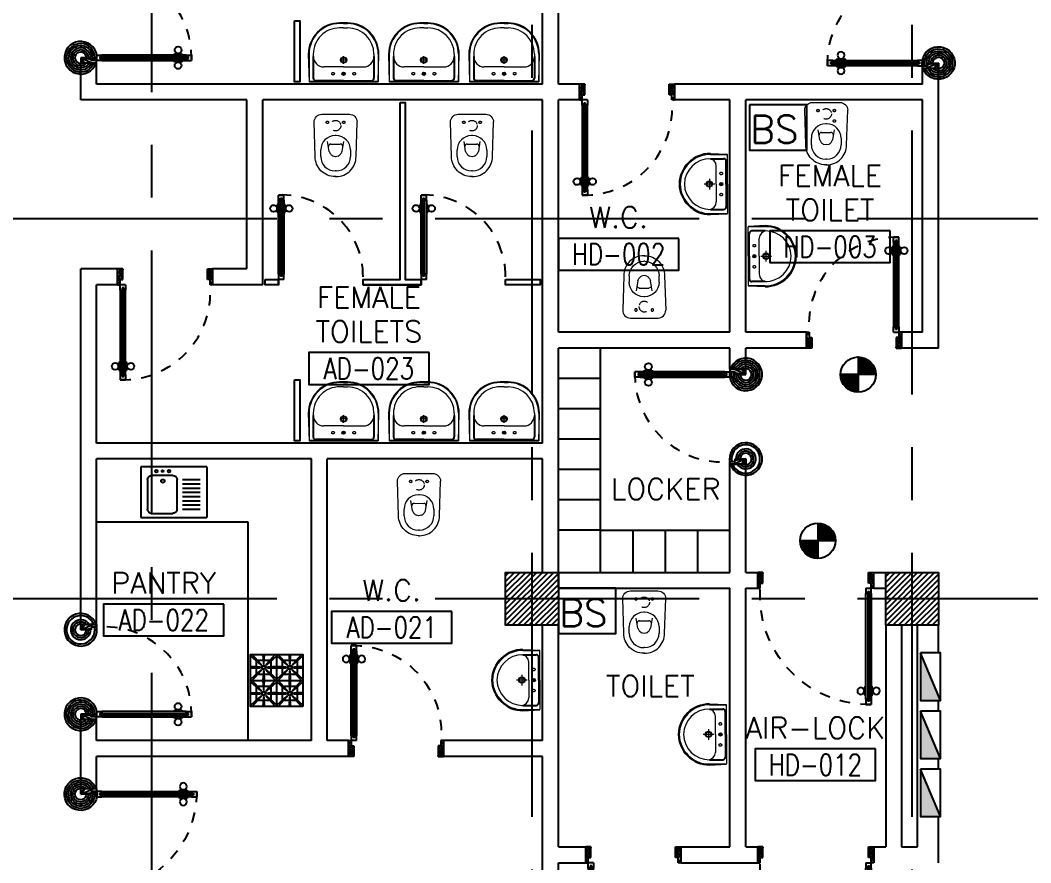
# Model space of a CAD drawing. Extents: x 417866.9 to 417960.2, y 43448 to 43538.2.
# Drawn here: x 417925.09 to 417934.66, y 43471.57 to 43479.55 of the extents above; entities that cross this region are included whole.
import ezdxf
from ezdxf.enums import TextEntityAlignment as Align

# ---------------------------------------------------------------- set-up
doc = ezdxf.new("R2010")
doc.units = 0
doc.header["$MEASUREMENT"] = 0
for name, pattern in [('CENTERX2', [4, 2.5, -0.5, 0.5, -0.5]), ('DASHED', [0.75, 0.5, -0.25]), ('HIDDEN', [0.375, 0.25, -0.125]), ('HIDDEN2', [0.1875, 0.125, -0.0625])]:
    doc.linetypes.add(name, pattern=pattern)
doc.layers.get('0').update_dxf_attribs({"color": 11, "linetype": 'CONTINUOUS'})
for name, color, linetype in [('A-FURN-W', 11, 'CONTINUOUS'), ('A-JEERI', 11, 'CONTINUOUS'), ('AXES', 11, 'CENTERX2'), ('COL', 11, 'CONTINUOUS'), ('DOOR', 11, 'CONTINUOUS'), ('DOOR-DIM', 11, 'CONTINUOUS'), ('E-PANELBX', 11, 'CONTINUOUS'), ('E-SYSTEM', 4, 'CONTINUOUS'), ('FIX', 11, 'CONTINUOUS'), ('HAT', 11, 'CONTINUOUS'), ('K-FUR', 11, 'CONTINUOUS'), ('Locker', 11, 'CONTINUOUS'), ('ME-FIX', 11, 'CONTINUOUS'), ('PART', 11, 'CONTINUOUS'), ('RM-BOX', 11, 'CONTINUOUS'), ('RM-NAME', 11, 'CONTINUOUS'), ('RM-NO', 11, 'CONTINUOUS'), ('TEXT', 11, 'CONTINUOUS'), ('WALL', 11, 'CONTINUOUS')]:
    doc.layers.add(name, color=color, linetype=linetype)
doc.styles.add('ROMANS', font='ROMANS.shx', dxfattribs={"width": 0.6})

# ---------------------------------------------------------------- blocks, each defined once
blk = doc.blocks.new('WC')
at = {"layer": 'FIX', "lineweight": 20}
for p, q in [((475, 140.8), (538, 140.8)), ((339, 4.8), (339, -4.8)), ((394.8, 75.7), (490.4, 60.1)), ((533.7, 24.2), (539.5, 0)), ((539.5, 0), (533.7, -24.2)), ((674, 4.8), (674, -4.8)), ((490.4, -60.1), (394.8, -75.7)), ((538, -140.8), (475, -140.8)), ((213.2, -203.8), (210, -203.8))]:
    blk.add_line(p, q, dxfattribs=at)
at = {"layer": 'FIX', "linetype": 'Continuous', "lineweight": 20}
blk.add_line((420.1, -47.3), (420.4, 44.6), dxfattribs=at)
at = {"layer": 'FIX', "lineweight": 20}
for points in [[(210, -203.8, -0.414214), (137, -130.8), (137, 0), (137, 130.8, -0.414214), (210, 203.8)], [(727, -4.8), (727, 4.8, 0.414214), (538, 193.8), (210, 203.8)], [(727, 4.8), (727, -4.8, -0.414214), (538, -193.8), (210, -203.8)]]:
    blk.add_lwpolyline(points, format="xyb", dxfattribs=at)
at = {"layer": 'FIX', "linetype": 'HIDDEN2', "lineweight": 20, "ltscale": 0.3}
blk.add_circle((245, 0), 49.8, dxfattribs=at)
at = {"layer": 'FIX', "linetype": 'HIDDEN', "lineweight": 20, "ltscale": 0.05}
for centre in [(213.2, 77.5), (213.2, -77.5)]:
    blk.add_circle(centre, 11.6, dxfattribs=at)
at = {"layer": 'FIX', "lineweight": 20}
for centre, radius, start, end in [((475, 4.8), 136, 90, 180), ((538, 4.8), 136, 360, 90), ((464.4, -17.6), 82, 51.07583, 71.50405), ((473, -6.9), 68.2, 27.15318, 51.07583), ((475, -4.8), 136, 180, 270), ((464.4, 17.6), 82, 288.49595, 308.92417), ((473, 6.9), 68.2, 308.92417, 332.84682), ((538, -4.8), 136, 270, 0)]:
    blk.add_arc(centre, radius, start, end, dxfattribs=at)
at = {"layer": 'FIX', "linetype": 'Continuous', "lineweight": 20}
for centre, start, end in [((442.7, 45.5), 88.38785, 182.33379), ((442.4, -45.6), 177.66621, 271.61215)]:
    blk.add_arc(centre, 22.3, start, end, dxfattribs=at)
blk = doc.blocks.new('DOOR90')
at = {"layer": 'DOOR', "color": 7, "linetype": 'ByBlock'}
for p, q in [((-150, 0), (0, 0)), ((-150, 0), (-150, -25)), ((0, -50), (-113.7, 0)), ((0, -50), (-40.1, 0)), ((0, -50), (0, 0)), ((-1000, -25), (-1050, -25)), ((-1050, -75), (-1050, -25)), ((-1050, -25), (-1050, -75)), ((-1000, -75), (-1050, -75)), ((-1000, -42), (-1020, -42)), ((-1020, -42), (-1020, -58)), ((-1000, -58), (-1020, -58)), ((-1000, -25), (-1000, -42)), ((-1000, -58), (-1000, -75)), ((-877.6, -17.8), (-967.6, -17.8)), ((-967.6, -25), (-967.6, -17.8)), ((-967.6, -75), (-967.6, -82.2)), ((-877.6, -82.2), (-967.6, -82.2)), ((-955, -8.8), (-890.2, -8.8)), ((-955, -17.8), (-955, -8.8)), ((-955, -17.8), (-890.2, -17.8)), ((-955, -82.2), (-890.2, -82.2)), ((-955, -82.2), (-955, -91.2)), ((-955, -91.2), (-890.2, -91.2)), ((-890.2, -17.8), (-890.2, -8.8)), ((-890.2, -82.2), (-890.2, -91.2)), ((-877.6, -25), (-877.6, -17.8)), ((-877.6, -75), (-877.6, -82.2)), ((-200, -25), (-150, -25)), ((-200, -42), (-200, -25)), ((-180, -42), (-200, -42)), ((-200, -58), (-180, -58)), ((-200, -75), (-200, -58)), ((-150, -75), (-200, -75)), ((-180, -58), (-180, -42)), ((-150, -25), (-100, -25)), ((-150, -75), (-150, -25)), ((-100, -25), (-100, -50)), ((0, -50), (-100, -36.6)), ((-100, -50), (0, -50)), ((0, -850), (-113.7, -900)), ((-100, -875), (-100, -850)), ((0, -850), (-100, -863.4)), ((-100, -850), (0, -850)), ((0, -850), (-40.1, -900)), ((0, -850), (0, -900)), ((-150, -875), (-100, -875)), ((-150, -900), (-150, -875)), ((-150, -900), (0, -900)), ((0, -900), (-150, -900))]:
    blk.add_line(p, q, dxfattribs=at)
at = {"layer": 'DOOR', "linetype": 'ByBlock'}
for p, q in [((-200, -25), (-1000, -25)), ((-200, -42), (-1000, -42)), ((-200, -58), (-1000, -58)), ((-1000, -75), (-200, -75))]:
    blk.add_line(p, q, dxfattribs=at)
at = {"layer": 'DOOR', "color": 7, "linetype": 'ByBlock'}
for centre in [(-922.6, 23.5), (-922.6, -123.5)]:
    blk.add_circle(centre, 32.4, dxfattribs=at)
for centre, radius, start, end in [((0, -50), 154.4, 161.10529, 166.28577), ((0, -50), 94.4, 148.01819, 180), ((0, -50), 134.4, 158.15985, 169.28002), ((0, -50), 114.4, 154.08384, 167.37743), ((0, -50), 74.4, 137.77643, 180), ((0, -50), 54.4, 113.20738, 180), ((0, -50), 34.4, 90, 180), ((0, -50), 14.4, 90, 180), ((0, -850), 94.4, 180, 211.98181), ((0, -850), 74.4, 180, 222.22357), ((0, -850), 54.4, 180, 246.79262), ((0, -850), 34.4, 180, 270), ((0, -850), 14.4, 180, 270), ((0, -850), 154.4, 193.71423, 198.89471), ((0, -850), 134.4, 190.71998, 201.84015)]:
    blk.add_arc(centre, radius, start, end, dxfattribs=at)
at = {"layer": 'DOOR', "linetype": 'HIDDEN', "ltscale": 0.5}
blk.add_arc((-222.2, -50), 828.2, 178.27012, 275.00304, dxfattribs=at)
blk = doc.blocks.new('*X53')
at = {"color": 0}
for p, q in [((235128.6, 17905.4), (235584.2, 18361)), ((235128.6, 17958.4), (235531.2, 18361)), ((235128.6, 18011.4), (235478.1, 18361)), ((235128.6, 18064.5), (235425.1, 18361)), ((235128.6, 18117.5), (235372.1, 18361)), ((235128.6, 18170.5), (235319, 18361)), ((235128.6, 18223.6), (235266, 18361)), ((235128.6, 18276.6), (235213, 18361)), ((235128.6, 18329.6), (235159.9, 18361)), ((235137.2, 17861), (235628.6, 18352.3)), ((235190.3, 17861), (235628.6, 18299.3)), ((235243.3, 17861), (235628.6, 18246.3)), ((235296.3, 17861), (235628.6, 18193.2)), ((235349.4, 17861), (235628.6, 18140.2)), ((235402.4, 17861), (235628.6, 18087.2)), ((235455.4, 17861), (235628.6, 18034.1)), ((235508.5, 17861), (235628.6, 17981.1)), ((235561.5, 17861), (235628.6, 17928.1)), ((235614.5, 17861), (235628.6, 17875))]:
    blk.add_line(p, q, dxfattribs=at)
blk = doc.blocks.new('*X63')
at = {"color": 0}
for p, q in [((238728.6, 17899.1), (239190.4, 18361)), ((238728.6, 17952.1), (239137.4, 18361)), ((238728.6, 18005.2), (239084.4, 18361)), ((238728.6, 18058.2), (239031.3, 18361)), ((238728.6, 18111.2), (238978.3, 18361)), ((238728.6, 18164.3), (238925.3, 18361)), ((238728.6, 18217.3), (238872.2, 18361)), ((238728.6, 18270.3), (238819.2, 18361)), ((238728.6, 18323.4), (238766.2, 18361)), ((238743.5, 17861), (239228.6, 18346.1)), ((238796.5, 17861), (239228.6, 18293)), ((238849.5, 17861), (239228.6, 18240)), ((238902.6, 17861), (239228.6, 18187)), ((238955.6, 17861), (239228.6, 18133.9)), ((239008.6, 17861), (239228.6, 18080.9)), ((239061.7, 17861), (239228.6, 18027.9)), ((239114.7, 17861), (239228.6, 17974.8)), ((239167.7, 17861), (239228.6, 17921.8)), ((239220.8, 17861), (239228.6, 17868.8))]:
    blk.add_line(p, q, dxfattribs=at)
blk = doc.blocks.new('COL50')
at = {"layer": 'COL'}
blk.add_lwpolyline([(-250, 250), (-250, -250), (250, -250), (250, 250)], close=True, dxfattribs=at)
blk = doc.blocks.new('LAV1')
at = {"layer": 'FIX', "linetype": 'ByBlock', "ltscale": 0.3}
for p, q in [((-287, 210), (-280, 50)), ((-240, 210), (-240, 85)), ((240, 210), (240, 85)), ((287, 210), (280, 50)), ((0, 60), (-215, 60)), ((0, 60), (215, 60))]:
    blk.add_line(p, q, dxfattribs=at)
at = {"layer": 'FIX', "linetype": 'Continuous', "lineweight": 20}
for p, q in [((-280, 210), (-280, 50)), ((280, 210), (280, 50)), ((0, 155), (-170, 155)), ((0, 155), (170, 155)), ((0, 50), (-280, 50)), ((0, 50), (-247.3, 50)), ((0, 50), (280, 50)), ((0, 50), (247.3, 50))]:
    blk.add_line(p, q, dxfattribs=at)
at = {"layer": 'FIX', "linetype": 'DASHED', "lineweight": 20, "ltscale": 0.05}
for p, q in [((49.5, 220), (-50.5, 220)), ((-0.5, 170), (-0.5, 270)), ((-0.5, 170), (-0.5, 270))]:
    blk.add_line(p, q, dxfattribs=at)
at = {"layer": 'FIX', "lineweight": 20}
for p, q in [((15.6, 107.5), (-15.5, 107.5)), ((0, 92), (0, 123))]:
    blk.add_line(p, q, dxfattribs=at)
for centre, radius in [((-0.5, 220), 29.5), ((-0.5, 220), 22.5), ((0, 107.5), 15.5)]:
    blk.add_circle(centre, radius, dxfattribs=at)
at = {"layer": 'FIX', "linetype": 'HIDDEN', "lineweight": 20, "ltscale": 0.05}
for centre in [(-100, 107.5), (100, 107.5)]:
    blk.add_circle(centre, 12.4, dxfattribs=at)
at = {"layer": 'FIX', "linetype": 'ByBlock', "ltscale": 0.3}
for centre, radius, start, end in [((5.1, 212), 292.1, 90.99638, 180.39035), ((-5.1, 212), 292.1, 359.60965, 89.00362), ((-215, 85), 25, 180, 270), ((215, 85), 25, 270, 0)]:
    blk.add_arc(centre, radius, start, end, dxfattribs=at)
at = {"layer": 'FIX', "linetype": 'Continuous', "lineweight": 20}
for centre, radius, start, end in [((5.1, 212), 285.1, 91.02017, 180.39998), ((-5.1, 212), 285.1, 359.60002, 88.97983), ((5.1, 212), 245.1, 91.18134, 180.46566), ((-5.1, 212), 245.1, 359.53434, 88.81866), ((-170, 225), 70, 180, 270), ((170, 225), 70, 270, 0)]:
    blk.add_arc(centre, radius, start, end, dxfattribs=at)
blk = doc.blocks.new('RM1')
at = {"layer": 'RM-BOX'}
blk.add_lwpolyline([(569.9, -200), (-569.9, -200), (-569.9, -500), (569.9, -500)], close=True, dxfattribs=at)
at = {"layer": 'RM-NAME', "style": 'ROMANS'}
for tag, p in [('ROOMNAME1', (0, 323.8)), ('ROOMNAME2', (0, 0))]:
    blk.add_attdef(tag, text='', height=200, dxfattribs=at).set_placement(p, align=Align.MIDDLE)
at = {"layer": 'RM-NO', "style": 'ROMANS', "width": 0.8}
blk.add_attdef('ROOMNO', text='', height=200, dxfattribs=at).set_placement((0, -350), align=Align.MIDDLE)
blk = doc.blocks.new('DOOR1000')
at = {"layer": 'DOOR', "color": 7, "linetype": 'ByBlock'}
for p, q in [((-150, 0), (0, 0)), ((-150, 0), (-150, -25)), ((0, -50), (-113.7, 0)), ((0, -50), (-40.1, 0)), ((0, -50), (0, 0)), ((-1100, -25), (-1100, -75)), ((-1100, -75), (-1100, -25)), ((-1050, -25), (-1100, -25)), ((-1050, -75), (-1100, -75)), ((-1070, -42), (-1070, -58)), ((-1050, -42), (-1070, -42)), ((-1050, -58), (-1070, -58)), ((-1050, -25), (-1050, -42)), ((-1050, -58), (-1050, -75)), ((-1017.6, -25), (-1017.6, -17.8)), ((-927.6, -17.8), (-1017.6, -17.8)), ((-1017.6, -75), (-1017.6, -82.2)), ((-927.6, -82.2), (-1017.6, -82.2)), ((-1005, -17.8), (-1005, -8.8)), ((-1005, -8.8), (-940.2, -8.8)), ((-1005, -17.8), (-940.2, -17.8)), ((-1005, -82.2), (-1005, -91.2)), ((-1005, -82.2), (-940.2, -82.2)), ((-1005, -91.2), (-940.2, -91.2)), ((-940.2, -17.8), (-940.2, -8.8)), ((-940.2, -82.2), (-940.2, -91.2)), ((-927.6, -25), (-927.6, -17.8)), ((-927.6, -75), (-927.6, -82.2)), ((-200, -25), (-150, -25)), ((-200, -42), (-200, -25)), ((-180, -42), (-200, -42)), ((-200, -58), (-180, -58)), ((-200, -75), (-200, -58)), ((-150, -75), (-200, -75)), ((-180, -58), (-180, -42)), ((-150, -25), (-100, -25)), ((-150, -75), (-150, -25)), ((-100, -25), (-100, -50)), ((0, -50), (-100, -36.6)), ((-100, -50), (0, -50)), ((0, -950), (-113.7, -1000)), ((-100, -975), (-100, -950)), ((0, -950), (-100, -963.4)), ((-100, -950), (0, -950)), ((0, -950), (-40.1, -1000)), ((0, -950), (0, -1000)), ((-150, -975), (-100, -975)), ((-150, -1000), (-150, -975)), ((-150, -1000), (0, -1000)), ((0, -1000), (-150, -1000))]:
    blk.add_line(p, q, dxfattribs=at)
at = {"layer": 'DOOR', "linetype": 'ByBlock'}
for p, q in [((-200, -25), (-1050, -25)), ((-200, -42), (-1050, -42)), ((-200, -58), (-1050, -58)), ((-1050, -75), (-200, -75))]:
    blk.add_line(p, q, dxfattribs=at)
at = {"layer": 'DOOR', "color": 7, "linetype": 'ByBlock'}
for centre in [(-972.6, 23.5), (-972.6, -123.5)]:
    blk.add_circle(centre, 32.4, dxfattribs=at)
for centre, radius, start, end in [((0, -50), 154.4, 161.10529, 166.28577), ((0, -50), 94.4, 148.01819, 180), ((0, -50), 134.4, 158.15985, 169.28002), ((0, -50), 114.4, 154.08384, 167.37743), ((0, -50), 74.4, 137.77643, 180), ((0, -50), 54.4, 113.20738, 180), ((0, -50), 34.4, 90, 180), ((0, -50), 14.4, 90, 180), ((0, -950), 94.4, 180, 211.98181), ((0, -950), 74.4, 180, 222.22357), ((0, -950), 54.4, 180, 246.79262), ((0, -950), 34.4, 180, 270), ((0, -950), 14.4, 180, 270), ((0, -950), 154.4, 193.71423, 198.89471), ((0, -950), 134.4, 190.71998, 201.84015)]:
    blk.add_arc(centre, radius, start, end, dxfattribs=at)
at = {"layer": 'DOOR', "linetype": 'HIDDEN', "ltscale": 0.5}
blk.add_arc((-150, -25), 950, 180, 270, dxfattribs=at)
blk = doc.blocks.new('LAV-003')
at = {"layer": 'FIX', "linetype": 'ByBlock'}
blk.add_line((-327.5, -25), (327.5, -25), dxfattribs=at)
at = {"layer": 'FIX', "linetype": 'Continuous', "lineweight": 20}
for p, q in [((-327.5, -285), (-327.5, -25)), ((327.5, -285), (327.5, -25)), ((0, -165), (-187.5, -165)), ((0, -165), (187.5, -165)), ((-287.5, -285), (-287.5, -265)), ((287.5, -285), (287.5, -265)), ((0, -535), (-37.5, -535)), ((0, -535), (37.5, -535)), ((0, -575), (-37.5, -575)), ((0, -575), (37.5, -575))]:
    blk.add_line(p, q, dxfattribs=at)
at = {"layer": 'FIX', "linetype": 'ByBlock', "ltscale": 0.3}
for p, q in [((-287.5, -265), (-287.5, -60)), ((0, -35), (-262.5, -35)), ((0, -35), (262.5, -35)), ((287.5, -265), (287.5, -60))]:
    blk.add_line(p, q, dxfattribs=at)
at = {"layer": 'FIX', "lineweight": 20}
for p, q in [((0, -85.4), (0, -116.5)), ((-15.6, -100.9), (15.5, -100.9))]:
    blk.add_line(p, q, dxfattribs=at)
at = {"layer": 'FIX', "linetype": 'DASHED', "lineweight": 20, "ltscale": 0.04}
for p, q in [((-35.7, -230.5), (36.6, -230.5)), ((0, -193.9), (0, -266.1))]:
    blk.add_line(p, q, dxfattribs=at)
at = {"layer": 'FIX', "linetype": 'Continuous', "lineweight": 20}
blk.add_lwpolyline([(294.8, -25), (0, -25), (-327.5, -25), (-334.5, -285, 0.414214), (-37.5, -582), (0, -582), (37.5, -582, 0.414214), (334.5, -285), (327.5, -25), (0, -25)], format="xyb", dxfattribs=at)
at = {"layer": 'FIX', "linetype": 'HIDDEN', "lineweight": 20, "ltscale": 0.05}
for centre in [(-100, -100.9), (100, -100.9)]:
    blk.add_circle(centre, 12.4, dxfattribs=at)
at = {"layer": 'FIX', "lineweight": 20}
for centre, radius in [((0, -100.9), 15.5), ((0.5, -230), 29.5), ((0.5, -230), 22.5)]:
    blk.add_circle(centre, radius, dxfattribs=at)
at = {"layer": 'FIX', "linetype": 'ByBlock', "ltscale": 0.3}
for centre, start, end in [((-262.5, -60), 90, 180), ((262.5, -60), 0, 90)]:
    blk.add_arc(centre, 25, start, end, dxfattribs=at)
at = {"layer": 'FIX', "linetype": 'Continuous', "lineweight": 20}
for centre, radius, start, end in [((-187.5, -265), 100, 90, 180), ((187.5, -265), 100, 0, 90), ((-37.5, -285), 290, 180, 270), ((-37.5, -285), 250, 180, 270), ((37.5, -285), 290, 270, 0), ((37.5, -285), 250, 270, 0)]:
    blk.add_arc(centre, radius, start, end, dxfattribs=at)
blk = doc.blocks.new('E-PBX')
at = {"layer": 'E-PANELBX'}
h = blk.add_hatch(color=256, dxfattribs=at)
h.paths.add_polyline_path([(33.8, 190), (-225, 190), (33.8, 80.7)])
h.paths.add_polyline_path([(225, 190), (33.8, 190), (33.8, 80.7), (225, 0)])
blk.add_line((225, 0), (-225, 190), dxfattribs=at)
blk.add_lwpolyline([(-225, 190), (225, 190), (225, 0), (-225, 0)], close=True, dxfattribs=at)
blk = doc.blocks.new('A$C2B543BD4')
at = {"layer": 'DOOR', "color": 0, "linetype": 'ByBlock'}
for p, q in [((150, 1155.9), (0, 1155.9)), ((150, 1155.9), (0, 1155.9)), ((0, 1155.9), (150, 1155.9)), ((0, 1105.9), (0, 1155.9)), ((150, 1155.9), (150, 1130.9)), ((100, 1105.9), (0, 1105.9)), ((150, 1130.9), (100, 1130.9)), ((100, 1130.9), (100, 1105.9)), ((100, 105.9), (0, 105.9)), ((0, 105.9), (0, 55.9)), ((100, 80.9), (100, 105.9)), ((150, 130.9), (150, 80.9)), ((150, 130.9), (200, 130.9)), ((180, 113.9), (180, 97.9)), ((200, 113.9), (180, 113.9)), ((180, 97.9), (200, 97.9)), ((200, 130.9), (200, 113.9)), ((200, 97.9), (200, 80.9)), ((1077.6, 138.1), (1167.6, 138.1)), ((1077.6, 130.9), (1077.6, 138.1)), ((1155, 147.1), (1090.2, 147.1)), ((1090.2, 138.1), (1090.2, 147.1)), ((1155, 138.1), (1090.2, 138.1)), ((1155, 138.1), (1155, 147.1)), ((1167.6, 130.9), (1167.6, 138.1)), ((1200, 130.9), (1250, 130.9)), ((1200, 113.9), (1200, 130.9)), ((1200, 113.9), (1220, 113.9)), ((1200, 97.9), (1220, 97.9)), ((1200, 80.9), (1200, 97.9)), ((1220, 97.9), (1220, 113.9)), ((1250, 130.9), (1250, 80.9)), ((1250, 130.9), (1250, 80.9)), ((1250, 80.9), (1250, 130.9)), ((150, 55.9), (0, 55.9)), ((150, 80.9), (100, 80.9)), ((150, 55.9), (150, 80.9)), ((200, 80.9), (150, 80.9)), ((1077.6, 80.9), (1077.6, 73.7)), ((1077.6, 73.7), (1167.6, 73.7)), ((1155, 73.7), (1090.2, 73.7)), ((1090.2, 73.7), (1090.2, 64.7)), ((1155, 64.7), (1090.2, 64.7)), ((1155, 73.7), (1155, 64.7)), ((1167.6, 80.9), (1167.6, 73.7)), ((1200, 80.9), (1250, 80.9))]:
    blk.add_line(p, q, dxfattribs=at)
at = {"layer": 'DOOR', "color": 9, "linetype": 'ByBlock'}
for p, q in [((0, 1105.9), (113.7, 1155.9)), ((0, 1105.9), (40.1, 1155.9)), ((0, 1105.9), (100, 1119.3)), ((0, 105.9), (40.1, 55.9)), ((0, 105.9), (113.7, 55.9)), ((0, 105.9), (100, 92.6))]:
    blk.add_line(p, q, dxfattribs=at)
at = {"layer": 'DOOR', "linetype": 'ByBlock'}
for p, q in [((1200, 130.9), (200, 130.9)), ((200, 113.9), (1200, 113.9)), ((200, 97.9), (1200, 97.9)), ((200, 80.9), (1200, 80.9))]:
    blk.add_line(p, q, dxfattribs=at)
at = {"layer": 'DOOR', "color": 0, "linetype": 'ByBlock'}
for centre in [(1122.6, 179.5), (1122.6, 32.4)]:
    blk.add_circle(centre, 32.4, dxfattribs=at)
at = {"layer": 'DOOR', "color": 9, "linetype": 'ByBlock'}
for centre, radius, start, end in [((0, 1105.9), 54.4, 0, 66.79262), ((0, 1105.9), 74.4, 0, 42.22357), ((0, 1105.9), 94.4, 0, 31.98181), ((0, 1105.9), 134.4, 10.71998, 21.84015), ((0, 1105.9), 154.4, 13.71423, 18.89471), ((0, 1105.9), 34.4, 0, 90), ((0, 1105.9), 14.4, 0, 90), ((0, 105.9), 14.4, 270, 0), ((0, 105.9), 34.4, 270, 0), ((0, 105.9), 54.4, 293.20738, 0), ((0, 105.9), 74.4, 317.77643, 0), ((0, 105.9), 94.4, 328.01819, 0), ((0, 105.9), 114.4, 334.08384, 347.37743), ((0, 105.9), 134.4, 338.15985, 349.28002), ((0, 105.9), 154.4, 341.10529, 346.28577)]:
    blk.add_arc(centre, radius, start, end, dxfattribs=at)
at = {"layer": 'DOOR', "linetype": 'HIDDEN', "ltscale": 0.5}
blk.add_arc((222.7, 105.9), 1027.6, 358.60591, 94.05853, dxfattribs=at)
blk = doc.blocks.new('A$C68711307')
at = {"layer": 'A-FURN-W'}
for p, q in [((0, 0), (0, 0.6266)), ((0, 0.6266), (0.48, 0.6266)), ((0.48, 0.6266), (0.48, 0)), ((0.08, 0.3234), (0.08, 0.5234)), ((0.12, 0.5634), (0.4, 0.5634)), ((0.44, 0.5234), (0.44, 0.3234)), ((0.4, 0.2834), (0.12, 0.2834)), ((0.12, 0.232), (0.12, 0.0643)), ((0.16, 0.232), (0.16, 0.0643)), ((0.2, 0.232), (0.2, 0.0643)), ((0.24, 0.232), (0.24, 0.0643)), ((0.28, 0.232), (0.28, 0.0643)), ((0.32, 0.232), (0.32, 0.0643)), ((0.36, 0.232), (0.36, 0.0643)), ((0.4, 0.232), (0.4, 0.0643)), ((0, 0), (0.48, 0))]:
    blk.add_line(p, q, dxfattribs=at)
at = {"layer": 'A-FURN-W', "extrusion": (0, 0, -1)}
for centre, major_axis in [((0.04, 0.4799), (-0.00849, 0.00849)), ((0.04, 0.4199), (-0.00566, 0.00566)), ((0.1344, 0.4174), (-0.0113, 0.0113))]:
    blk.add_ellipse(centre, major_axis=major_axis, ratio=1, dxfattribs=at)
at = {"layer": 'A-FURN-W'}
for centre, start_param, end_param in [((0.12, 0.5234), 5.497787, 7.068583), ((0.4, 0.5234), 3.926991, 5.497787), ((0.12, 0.3234), 0.785398, 2.356194), ((0.4, 0.3234), 2.356194, 3.926991)]:
    blk.add_ellipse(centre, major_axis=(-0.0283, 0.0283), ratio=1, start_param=start_param, end_param=end_param, dxfattribs=at)
at = {"layer": 'A-FURN-W', "extrusion": (0, 0, -1)}
blk.add_ellipse((0.04, 0.3599), major_axis=(-0.00849, 0.00849), ratio=1, start_param=6.283185307178246, end_param=12.56637061435783, dxfattribs=at)
blk = doc.blocks.new('RANGE')
at = {"layer": 'K-FUR'}
for p, q in [((0.45, 0.904), (0.45, 0)), ((0, 0.452), (0.9, 0.452))]:
    blk.add_line(p, q, dxfattribs=at)
for points in [[(-0.001, 0.879), (0.172, 0.723, 0.025175), (0.18, 0.73), (0.023, 0.903)], [(0.211, 0.904), (0.22, 0.747, 0.025175), (0.23, 0.747), (0.238, 0.904)], [(0.426, 0.904), (0.27, 0.73, 0.025175), (0.278, 0.723), (0.45, 0.88)], [(0.449, 0.879), (0.622, 0.723, 0.025175), (0.63, 0.73), (0.473, 0.903)], [(0.661, 0.904), (0.67, 0.747, 0.025175), (0.68, 0.747), (0.688, 0.904)], [(0.876, 0.904), (0.72, 0.73, 0.025175), (0.728, 0.723), (0.9, 0.88)], [(0, 0.664), (0.156, 0.672, 0.025175), (0.156, 0.683), (0, 0.691)], [(0.024, 0.452), (0.18, 0.625, 0.025175), (0.172, 0.633), (0, 0.476)], [(0.239, 0.452), (0.23, 0.609, 0.025175), (0.22, 0.609), (0.212, 0.452)], [(0.451, 0.477), (0.278, 0.633, 0.025175), (0.27, 0.625), (0.427, 0.453)], [(0.45, 0.691), (0.294, 0.683, 0.025175), (0.294, 0.673), (0.45, 0.665)], [(0.45, 0.664), (0.606, 0.672, 0.025175), (0.606, 0.683), (0.45, 0.691)], [(0.474, 0.452), (0.63, 0.625, 0.025175), (0.622, 0.633), (0.45, 0.476)], [(0.689, 0.452), (0.68, 0.609, 0.025175), (0.67, 0.609), (0.662, 0.452)], [(0.901, 0.477), (0.728, 0.633, 0.025175), (0.72, 0.625), (0.877, 0.453)], [(0.9, 0.691), (0.744, 0.683, 0.025175), (0.744, 0.673), (0.9, 0.665)], [(-0.001, 0.427), (0.172, 0.271, 0.025175), (0.18, 0.278), (0.023, 0.451)], [(0.211, 0.452), (0.22, 0.295, 0.025175), (0.23, 0.295), (0.238, 0.452)], [(0.426, 0.452), (0.27, 0.279, 0.025175), (0.278, 0.271), (0.45, 0.428)], [(0.449, 0.427), (0.622, 0.271, 0.025175), (0.63, 0.278), (0.473, 0.451)], [(0.661, 0.452), (0.67, 0.295, 0.025175), (0.68, 0.295), (0.688, 0.452)], [(0.876, 0.452), (0.72, 0.279, 0.025175), (0.728, 0.271), (0.9, 0.428)], [(0, 0.212), (0.156, 0.221, 0.025175), (0.156, 0.231), (0, 0.239)], [(0.024, 0), (0.18, 0.173, 0.025175), (0.172, 0.181), (0, 0.024)], [(0.451, 0.025), (0.278, 0.181, 0.025175), (0.27, 0.173), (0.427, 0.001)], [(0.45, 0.239), (0.294, 0.231, 0.025175), (0.294, 0.221), (0.45, 0.213)], [(0.45, 0.212), (0.606, 0.221, 0.025175), (0.606, 0.231), (0.45, 0.239)], [(0.474, 0), (0.63, 0.173, 0.025175), (0.622, 0.181), (0.45, 0.024)], [(0.901, 0.025), (0.728, 0.181, 0.025175), (0.72, 0.173), (0.877, 0.001)], [(0.9, 0.239), (0.744, 0.231, 0.025175), (0.744, 0.221), (0.9, 0.213)], [(0.239, 0), (0.23, 0.157, 0.025175), (0.22, 0.157), (0.212, 0)], [(0.689, 0), (0.68, 0.157, 0.025175), (0.67, 0.157), (0.662, 0)]]:
    blk.add_lwpolyline(points, format="xyb", dxfattribs=at)
blk.add_lwpolyline([(0, 0), (0, 0.904), (0.9, 0.904), (0.9, 0)], close=True, dxfattribs=at)
for points in [[(0.1, 0.686), (0.1, 0.788)], [(0.113, 0.804), (0.217, 0.804)], [(0.233, 0.804), (0.336, 0.804)], [(0.35, 0.789), (0.35, 0.686)], [(0.55, 0.686), (0.55, 0.788)], [(0.563, 0.804), (0.667, 0.804)], [(0.683, 0.804), (0.786, 0.804)], [(0.8, 0.789), (0.8, 0.686)], [(0.1, 0.567), (0.1, 0.67)], [(0.217, 0.552), (0.114, 0.552)], [(0.337, 0.552), (0.233, 0.552)], [(0.35, 0.67), (0.35, 0.568)], [(0.55, 0.567), (0.55, 0.67)], [(0.667, 0.552), (0.564, 0.552)], [(0.787, 0.552), (0.683, 0.552)], [(0.8, 0.67), (0.8, 0.568)], [(0.113, 0.352), (0.217, 0.352)], [(0.233, 0.352), (0.336, 0.352)], [(0.563, 0.352), (0.667, 0.352)], [(0.683, 0.352), (0.786, 0.352)], [(0.1, 0.234), (0.1, 0.336)], [(0.1, 0.115), (0.1, 0.218)], [(0.35, 0.337), (0.35, 0.234)], [(0.35, 0.218), (0.35, 0.116)], [(0.55, 0.234), (0.55, 0.336)], [(0.55, 0.115), (0.55, 0.218)], [(0.8, 0.337), (0.8, 0.234)], [(0.8, 0.218), (0.8, 0.116)], [(0.217, 0.1), (0.114, 0.1)], [(0.337, 0.1), (0.233, 0.1)], [(0.667, 0.1), (0.564, 0.1)], [(0.787, 0.1), (0.683, 0.1)]]:
    blk.add_lwpolyline(points, dxfattribs=at)
for centre, radius in [((0.225, 0.678), 0.0373), ((0.225, 0.678), 0.0273), ((0.675, 0.678), 0.0373), ((0.675, 0.678), 0.0273), ((0.225, 0.226), 0.0373), ((0.225, 0.226), 0.0273), ((0.675, 0.226), 0.0373), ((0.675, 0.226), 0.0273)]:
    blk.add_circle(centre, radius, dxfattribs=at)
blk = doc.blocks.new('Rang')
at = {"layer": 'FIX', "xscale": -0.6637168141592866, "yscale": 0.6637168141592866, "zscale": 0.6637168141592921, "rotation": 90}
blk.add_blockref('RANGE', (0.6, 0.597), dxfattribs=at)
blk = doc.blocks.new('D')
at = {"color": 1}
for p, q in [((0, 155), (11.7, 166.8)), ((0, 137.3), (27.5, 164.9)), ((0, 119.7), (42.1, 161.8)), ((0, 102), (55.6, 157.6)), ((0, 84.3), (68.3, 152.6)), ((0, 66.6), (80.1, 146.7)), ((0, 49), (91.2, 140.1)), ((0, 31.3), (101.5, 132.8)), ((0, 13.6), (111.2, 124.8)), ((4.1, 0), (120.2, 116.2)), ((21.8, 0), (128.6, 106.8)), ((39.4, 0), (136.3, 96.8)), ((-166.8, -11.7), (-155, 0)), ((-164.9, -27.5), (-137.3, 0)), ((-161.8, -42.1), (-119.7, 0)), ((-157.6, -55.6), (-102, 0)), ((-152.6, -68.3), (-84.3, 0)), ((-146.7, -80.1), (-66.6, 0)), ((-140.1, -91.2), (-49, 0)), ((-132.8, -101.5), (-31.3, 0)), ((-124.8, -111.2), (-13.6, 0)), ((57.1, 0), (143.3, 86.2)), ((74.8, 0), (149.5, 74.7)), ((92.5, 0), (155, 62.6)), ((110.1, 0), (159.7, 49.5)), ((127.8, 0), (163.4, 35.5)), ((145.5, 0), (165.9, 20.4)), ((163.2, 0), (167.1, 3.9)), ((-116.2, -120.2), (0, -4.1)), ((-106.8, -128.6), (0, -21.8)), ((-96.8, -136.3), (0, -39.4)), ((-86.2, -143.3), (0, -57.1)), ((-74.7, -149.5), (0, -74.8)), ((-62.6, -155), (0, -92.5)), ((-49.5, -159.7), (0, -110.1)), ((-35.5, -163.4), (0, -127.8)), ((-20.4, -165.9), (0, -145.5)), ((-3.9, -167.1), (0, -163.2))]:
    blk.add_line(p, q, dxfattribs=at)
at = {"layer": 'E-SYSTEM'}
for p, q in [((0, 167.2), (0, -167.2)), ((167.2, 0), (-167.2, 0))]:
    blk.add_line(p, q, dxfattribs=at)
blk.add_circle((0, 0), 167.2, dxfattribs=at)

msp = doc.modelspace()

# ---------------------------------------------------------------- linework, layer by layer
at = {"layer": 'AXES'}
for p, q in [((417929.9366, 43460.01), (417929.9366, 43537.5491)), ((417933.5366, 43460.01), (417933.5366, 43537.5491)), ((417926.3366, 43466.8743), (417926.3366, 43525.6943)), ((417959.5194, 43477.6743), (417889.6966, 43477.6743)), ((417959.5194, 43474.0743), (417889.6966, 43474.0743))]:
    msp.add_line(p, q, dxfattribs=at)
at = {"layer": 'COL'}
msp.add_lwpolyline([(417930.1866, 43474.3243), (417930.1866, 43473.8243), (417929.6866, 43473.8243), (417929.6866, 43474.3243)], close=True, dxfattribs=at)
at = {"layer": 'DOOR', "linetype": 'ByBlock'}
for p, q in [((417927.5366, 43477.8993), (417927.5866, 43477.8993)), ((417927.5866, 43477.8993), (417927.5366, 43477.8993)), ((417927.5366, 43477.8493), (417927.5366, 43477.8993)), ((417927.5366, 43477.1493), (417927.5366, 43477.8493)), ((417927.5366, 43477.8493), (417927.5536, 43477.8493)), ((417927.5536, 43477.8693), (417927.5696, 43477.8693)), ((417927.5536, 43477.8493), (417927.5536, 43477.8693)), ((417927.5536, 43477.1493), (417927.5536, 43477.8493)), ((417927.5696, 43477.8493), (417927.5696, 43477.8693)), ((417927.5696, 43477.1493), (417927.5696, 43477.8493)), ((417927.5696, 43477.8493), (417927.5866, 43477.8493)), ((417927.5866, 43477.8493), (417927.5866, 43477.8993)), ((417927.5866, 43477.8493), (417927.5866, 43477.1493)), ((417928.8866, 43477.8993), (417928.9366, 43477.8993)), ((417928.9366, 43477.8993), (417928.8866, 43477.8993)), ((417928.8866, 43477.8493), (417928.8866, 43477.8993)), ((417928.8866, 43477.1493), (417928.8866, 43477.8493)), ((417928.8866, 43477.8493), (417928.9036, 43477.8493)), ((417928.9036, 43477.8693), (417928.9196, 43477.8693)), ((417928.9036, 43477.8493), (417928.9036, 43477.8693)), ((417928.9036, 43477.1493), (417928.9036, 43477.8493)), ((417928.9196, 43477.8493), (417928.9196, 43477.8693)), ((417928.9196, 43477.1493), (417928.9196, 43477.8493)), ((417928.9196, 43477.8493), (417928.9366, 43477.8493)), ((417928.9366, 43477.8493), (417928.9366, 43477.8993)), ((417928.9366, 43477.8493), (417928.9366, 43477.1493)), ((417927.5294, 43477.8044), (417927.5204, 43477.8044)), ((417927.5204, 43477.8044), (417927.5204, 43477.7396)), ((417927.5294, 43477.7396), (417927.5204, 43477.7396)), ((417927.5366, 43477.817), (417927.5294, 43477.817)), ((417927.5294, 43477.727), (417927.5294, 43477.817)), ((417927.5294, 43477.8044), (417927.5294, 43477.7396)), ((417927.5866, 43477.817), (417927.5938, 43477.817)), ((417927.5938, 43477.727), (417927.5938, 43477.817)), ((417927.5938, 43477.8044), (417927.6028, 43477.8044)), ((417927.5938, 43477.8044), (417927.5938, 43477.7396)), ((417927.5938, 43477.7396), (417927.6028, 43477.7396)), ((417927.6028, 43477.8044), (417927.6028, 43477.7396)), ((417928.8794, 43477.8044), (417928.8704, 43477.8044)), ((417928.8704, 43477.8044), (417928.8704, 43477.7396)), ((417928.8794, 43477.7396), (417928.8704, 43477.7396)), ((417928.8866, 43477.817), (417928.8794, 43477.817)), ((417928.8794, 43477.727), (417928.8794, 43477.817)), ((417928.8794, 43477.8044), (417928.8794, 43477.7396)), ((417928.9366, 43477.817), (417928.9438, 43477.817)), ((417928.9438, 43477.727), (417928.9438, 43477.817)), ((417928.9438, 43477.8044), (417928.9528, 43477.8044)), ((417928.9438, 43477.8044), (417928.9438, 43477.7396)), ((417928.9438, 43477.7396), (417928.9528, 43477.7396)), ((417928.9528, 43477.8044), (417928.9528, 43477.7396)), ((417927.5366, 43477.727), (417927.5294, 43477.727)), ((417927.5866, 43477.727), (417927.5938, 43477.727)), ((417928.8866, 43477.727), (417928.8794, 43477.727)), ((417928.9366, 43477.727), (417928.9438, 43477.727)), ((417927.5366, 43477.1493), (417927.5366, 43477.0993)), ((417927.5536, 43477.1493), (417927.5366, 43477.1493)), ((417927.5866, 43477.0993), (417927.5366, 43477.0993)), ((417927.5536, 43477.1293), (417927.5536, 43477.1493)), ((417927.5696, 43477.1293), (417927.5536, 43477.1293)), ((417927.5696, 43477.1493), (417927.5696, 43477.1293)), ((417927.5866, 43477.1493), (417927.5696, 43477.1493)), ((417927.5866, 43477.0993), (417927.5866, 43477.1493)), ((417928.8866, 43477.1493), (417928.8866, 43477.0993)), ((417928.9036, 43477.1493), (417928.8866, 43477.1493)), ((417928.9366, 43477.0993), (417928.8866, 43477.0993)), ((417928.9036, 43477.1293), (417928.9036, 43477.1493)), ((417928.9196, 43477.1293), (417928.9036, 43477.1293)), ((417928.9196, 43477.1493), (417928.9196, 43477.1293)), ((417928.9366, 43477.1493), (417928.9196, 43477.1493)), ((417928.9366, 43477.0993), (417928.9366, 43477.1493))]:
    msp.add_line(p, q, dxfattribs=at)
for centre in [(417927.4881, 43477.772), (417927.6351, 43477.772), (417928.8381, 43477.772), (417928.9851, 43477.772)]:
    msp.add_circle(centre, 0.0324, dxfattribs=at)
at = {"layer": 'DOOR', "linetype": 'HIDDEN', "ltscale": 0.5}
for centre in [(417927.5616, 43477.1247), (417928.9116, 43477.1247)]:
    msp.add_arc(centre, 0.775, 359.97019, 91.84857, dxfattribs=at)
at = {"layer": 'E-PANELBX'}
for p, q in [((417927.2466, 43474.7993), (417925.8116, 43474.7993)), ((417927.2466, 43472.7313), (417927.2466, 43474.7993))]:
    msp.add_line(p, q, dxfattribs=at)
at = {"layer": 'E-SYSTEM', "color": 4}
for points in [[(417931.9955, 43478.7542), (417931.9955, 43478.3256), (417932.5407, 43478.3256), (417932.5407, 43478.7542)], [(417930.1866, 43474.1743), (417930.1866, 43473.7457), (417930.7318, 43473.7457), (417930.7318, 43474.1743)]]:
    msp.add_lwpolyline(points, close=True, dxfattribs=at)
at = {"layer": 'FIX', "color": 32, "linetype": 'HIDDEN', "lineweight": 20, "ltscale": 0.05}
for centre in [(417928.2521, 43479.0483), (417929.7721, 43479.0483)]:
    msp.add_circle(centre, 0.0124, dxfattribs=at)
at = {"layer": 'FIX', "color": 1, "linetype": 'HIDDEN', "lineweight": 20, "ltscale": 0.05}
msp.add_circle((417932.8006, 43478.6002), 0.0116, dxfattribs=at)
at = {"layer": 'Locker'}
for p, q in [((417930.5866, 43474.3243), (417930.5866, 43476.4493)), ((417930.5866, 43476.1618), (417930.1866, 43476.1618)), ((417930.5866, 43475.8743), (417930.1866, 43475.8743)), ((417930.5866, 43475.5868), (417930.1866, 43475.5868)), ((417930.5866, 43475.2993), (417930.1866, 43475.2993)), ((417930.5866, 43475.0118), (417930.1866, 43475.0118)), ((417930.5866, 43474.7243), (417930.1866, 43474.7243)), ((417930.5866, 43474.7243), (417931.8116, 43474.7243)), ((417930.8929, 43474.7243), (417930.8929, 43474.3243)), ((417931.1991, 43474.7243), (417931.1991, 43474.3243)), ((417931.5054, 43474.7243), (417931.5054, 43474.3243))]:
    msp.add_line(p, q, dxfattribs=at)
at = {"layer": 'PART'}
for p, q in [((417927.6866, 43479.5493), (417927.7366, 43479.5493)), ((417927.5366, 43477.0493), (417927.5366, 43477.0993)), ((417928.3366, 43477.0993), (417928.6866, 43477.0993)), ((417928.3366, 43477.0493), (417928.3366, 43477.0993)), ((417928.7366, 43477.0993), (417928.8866, 43477.0993)), ((417928.8866, 43477.0493), (417928.8866, 43477.0993)), ((417929.6866, 43477.0493), (417929.6866, 43477.0993)), ((417928.3366, 43477.0493), (417928.8866, 43477.0493))]:
    msp.add_line(p, q, dxfattribs=at)
for points in [[(417927.6866, 43479.5493), (417927.7366, 43479.5493), (417927.7366, 43478.9723), (417927.6866, 43478.9723)], [(417928.6866, 43478.7763), (417928.7366, 43478.7763), (417928.7366, 43477.0993), (417928.8866, 43477.0993), (417928.8866, 43477.0493), (417928.3366, 43477.0493), (417928.3366, 43477.0993), (417928.6866, 43477.0993)], [(417927.4096, 43477.0993), (417927.5366, 43477.0993), (417927.5366, 43477.0493), (417927.4096, 43477.0493)], [(417929.6866, 43477.0993), (417930.0136, 43477.0993), (417930.0136, 43477.0493), (417929.6866, 43477.0493)], [(417927.6866, 43476.1493), (417927.7366, 43476.1493), (417927.7366, 43475.5723), (417927.6866, 43475.5723)]]:
    msp.add_lwpolyline(points, close=True, dxfattribs=at)
at = {"layer": 'WALL'}
for p, q in [((417930.1866, 43478.9493), (417930.1866, 43482.3993)), ((417930.0366, 43478.9493), (417930.0366, 43481.0243)), ((417925.8116, 43479.1493), (417925.6616, 43479.1493)), ((417925.6616, 43478.7993), (417925.6616, 43479.1493)), ((417925.8116, 43478.9493), (417925.8116, 43479.1493)), ((417933.6366, 43478.9493), (417933.6366, 43479.0993)), ((417933.6366, 43479.0993), (417933.7866, 43479.0993)), ((417933.7866, 43476.4493), (417933.7866, 43479.0993)), ((417930.0366, 43478.9493), (417925.8116, 43478.9493)), ((417930.3866, 43478.9493), (417930.1866, 43478.9493)), ((417930.3866, 43478.7993), (417930.3866, 43478.9493)), ((417933.6366, 43478.9493), (417931.2866, 43478.9493)), ((417931.2866, 43478.7993), (417931.2866, 43478.9493)), ((417927.2366, 43478.7993), (417925.6616, 43478.7993)), ((417927.2366, 43477.1993), (417927.2366, 43478.7993)), ((417930.0366, 43478.7993), (417927.3866, 43478.7993)), ((417927.3866, 43477.0493), (417927.3866, 43478.7993)), ((417930.0366, 43475.5493), (417930.0366, 43478.7993)), ((417930.3866, 43478.7993), (417930.1866, 43478.7993)), ((417930.1866, 43476.5993), (417930.1866, 43478.7993)), ((417931.8116, 43478.7993), (417931.2866, 43478.7993)), ((417931.8116, 43476.5993), (417931.8116, 43478.7993)), ((417931.9616, 43476.5993), (417931.9616, 43478.7993)), ((417933.6366, 43478.7993), (417931.9616, 43478.7993)), ((417933.6366, 43476.5993), (417933.6366, 43478.7993)), ((417925.6616, 43473.8313), (417925.6616, 43477.1993)), ((417926.0116, 43477.1993), (417925.6616, 43477.1993)), ((417926.0116, 43477.0493), (417926.0116, 43477.1993)), ((417926.9116, 43477.0493), (417926.9116, 43477.1993)), ((417927.2366, 43477.1993), (417926.9116, 43477.1993)), ((417925.8116, 43475.5493), (417925.8116, 43477.0493)), ((417926.0116, 43477.0493), (417925.8116, 43477.0493)), ((417927.3866, 43477.0493), (417926.9116, 43477.0493)), ((417931.8116, 43476.5993), (417930.1866, 43476.5993)), ((417932.5366, 43476.5993), (417931.9616, 43476.5993)), ((417932.5366, 43476.4493), (417932.5366, 43476.5993)), ((417933.4366, 43476.4493), (417933.4366, 43476.5993)), ((417933.6366, 43476.5993), (417933.4366, 43476.5993)), ((417930.1866, 43474.1743), (417930.1866, 43476.4493)), ((417931.8116, 43476.4493), (417930.1866, 43476.4493)), ((417931.8116, 43476.2493), (417931.8116, 43476.4493)), ((417931.9616, 43476.2493), (417931.9616, 43476.4493)), ((417932.5366, 43476.4493), (417931.9616, 43476.4493)), ((417933.7866, 43476.4493), (417933.4366, 43476.4493)), ((417931.9616, 43476.2493), (417931.8116, 43476.2493)), ((417930.0366, 43475.5493), (417925.8116, 43475.5493)), ((417925.8116, 43473.8313), (417925.8116, 43475.3993)), ((417927.8466, 43475.3993), (417925.8116, 43475.3993)), ((417927.8466, 43472.7313), (417927.8466, 43475.3993)), ((417927.9966, 43472.7313), (417927.9966, 43475.3993)), ((417930.0366, 43475.3993), (417927.9966, 43475.3993)), ((417930.0366, 43474.3243), (417930.0366, 43475.3993)), ((417931.9616, 43475.3493), (417931.8116, 43475.3493)), ((417931.8116, 43474.3243), (417931.8116, 43475.3493)), ((417931.9616, 43474.3243), (417931.9616, 43475.3493)), ((417930.1866, 43474.3243), (417931.8116, 43474.3243)), ((417931.9616, 43474.3243), (417932.0741, 43474.3243)), ((417932.0741, 43474.1743), (417932.0741, 43474.3243)), ((417933.1741, 43474.3243), (417933.2866, 43474.3243)), ((417933.1741, 43474.1743), (417933.1741, 43474.3243)), ((417930.1866, 43474.1743), (417931.8116, 43474.1743)), ((417931.8116, 43471.7243), (417931.8116, 43474.1743)), ((417931.9616, 43471.7243), (417931.9616, 43474.1743)), ((417931.9616, 43474.1743), (417932.0741, 43474.1743)), ((417933.1741, 43474.1743), (417933.2866, 43474.1743)), ((417925.8116, 43473.8313), (417925.6616, 43473.8313)), ((417930.0366, 43472.7313), (417930.0366, 43473.8243)), ((417930.1866, 43471.7243), (417930.1866, 43473.8243)), ((417933.2866, 43473.8243), (417933.2866, 43471.7243)), ((417933.4366, 43473.8243), (417933.4366, 43471.7243)), ((417933.5866, 43471.7243), (417933.5866, 43473.8243)), ((417933.7866, 43473.5618), (417933.7866, 43473.8243)), ((417933.7866, 43473.0118), (417933.7866, 43473.1118)), ((417925.6616, 43472.2743), (417925.6616, 43472.9313)), ((417925.8116, 43472.9313), (417925.6616, 43472.9313)), ((417925.8116, 43472.7313), (417925.8116, 43472.9313)), ((417927.8466, 43472.7313), (417925.8116, 43472.7313)), ((417928.1991, 43472.7313), (417927.9966, 43472.7313)), ((417928.1991, 43472.5813), (417928.1991, 43472.7313)), ((417929.0991, 43472.5813), (417929.0991, 43472.7313)), ((417930.0366, 43472.7313), (417929.0991, 43472.7313)), ((417928.1991, 43472.5813), (417925.8116, 43472.5813)), ((417925.8116, 43472.2743), (417925.8116, 43472.5813)), ((417930.0366, 43472.5813), (417929.0991, 43472.5813)), ((417930.0366, 43467.1243), (417930.0366, 43472.5813)), ((417933.7866, 43472.4618), (417933.7866, 43472.5618)), ((417925.8116, 43472.2743), (417925.6616, 43472.2743)), ((417933.7866, 43471.5743), (417933.7866, 43472.0118)), ((417930.1866, 43471.7243), (417930.4449, 43471.7243)), ((417930.4449, 43471.7243), (417930.4449, 43471.5743)), ((417931.3449, 43471.7243), (417931.3449, 43471.5743)), ((417931.3449, 43471.7243), (417931.8116, 43471.7243)), ((417931.7866, 43471.7243), (417931.8116, 43471.7243)), ((417931.9616, 43471.7243), (417932.0741, 43471.7243)), ((417932.0741, 43471.7243), (417932.0741, 43471.5743)), ((417933.1741, 43471.7243), (417933.1741, 43471.5743)), ((417933.1741, 43471.7243), (417933.2866, 43471.7243)), ((417933.4366, 43471.7243), (417933.5866, 43471.7243)), ((417930.1866, 43467.1243), (417930.1866, 43471.5743)), ((417930.1866, 43471.5743), (417930.4449, 43471.5743)), ((417931.3449, 43471.5743), (417932.0741, 43471.5743))]:
    msp.add_line(p, q, dxfattribs=at)

# ---------------------------------------------------------------- block references
at = {"layer": 'A-JEERI', "linetype": 'ByBlock', "yscale": 0.0009999999892897904, "zscale": 0.001}
for name, p, xscale, rotation in [('LAV-003', (417928.1521, 43478.9473), 0.001000000047497451, 180), ('LAV-003', (417928.9121, 43478.9473), 0.001000000047497451, 180), ('LAV-003', (417929.6721, 43478.9473), 0.001000000047497451, 180), ('LAV-003', (417928.1521, 43475.5473), 0.001000000047497451, 180), ('LAV-003', (417928.9121, 43475.5473), 0.001000000047497451, 180), ('LAV-003', (417929.6721, 43475.5473), 0.001000000047497451, 180), ('WC', (417928.8659, 43475.3993), 0.0009999999892897904, 270)]:
    msp.add_blockref(name, p, dxfattribs=dict(at, xscale=xscale, rotation=rotation))
at = {"layer": 'COL', "xscale": -0.001000000047497451, "yscale": 0.0009999999892897904, "zscale": 0.001}
msp.add_blockref('COL50', (417933.5366, 43474.0743), dxfattribs=at)
at = {"layer": 'DOOR', "color": 0, "yscale": 0.0009999999892897904, "zscale": 0.001}
for name, p, xscale, rotation in [('DOOR90', (417925.6616, 43479.1493), 0.001000000047497451, 180), ('DOOR90', (417930.3866, 43478.9493), 0.0009999999892897904, 90), ('DOOR90', (417933.4366, 43476.4493), 0.0009999999892897904, 270), ('DOOR90', (417926.0116, 43477.1993), 0.0009999999892897904, 90), ('A$C2B543BD4', (417933.23, 43474.3243), -0.0009999999892897904, 90), ('A$C2B543BD4', (417933.23, 43471.7243), -0.0009999999892897904, 90)]:
    msp.add_blockref(name, p, dxfattribs=dict(at, xscale=xscale, rotation=rotation))
at = {"layer": 'DOOR', "color": 0, "xscale": 0.001000000047497451, "yscale": 0.0009999999892897904, "zscale": 0.001}
msp.add_blockref('DOOR90', (417931.9616, 43476.2493), dxfattribs=at)
at = {"layer": 'DOOR', "xscale": 0.001000000047497451, "yscale": 0.0009999999892897904, "zscale": 0.001, "rotation": 180}
msp.add_blockref('DOOR90', (417925.6616, 43472.9313), dxfattribs=at)
at = {"layer": 'DOOR', "xscale": -0.001000000047497451, "yscale": 0.0009999999892897904, "zscale": 0.001}
msp.add_blockref('DOOR1000', (417925.6616, 43472.2743), dxfattribs=at)
at = {"layer": 'DOOR-DIM', "yscale": 0.0009999999892897904, "zscale": 0.001}
for p, xscale, rotation in [((417933.7866, 43479.0993), -0.001000000047497451, 180), ((417928.1991, 43472.5813), -0.0009999999892897904, 90), ((417930.4449, 43471.7243), 0.0009999999892897904, 90)]:
    msp.add_blockref('DOOR90', p, dxfattribs=dict(at, xscale=xscale, rotation=rotation))
at = {"layer": 'E-PANELBX', "xscale": -0.0009999999892897904, "yscale": 0.0009999999892897904, "zscale": 0.001, "rotation": 90}
for p in [(417933.8066, 43473.3368), (417933.8066, 43472.7868), (417933.8066, 43472.2368)]:
    msp.add_blockref('E-PBX', p, dxfattribs=at)
at = {"layer": 'FIX', "xscale": -1, "rotation": 89.99999999999999}
msp.add_blockref('A$C68711307', (417926.8573, 43475.3241), dxfattribs=at)
at = {"layer": 'FIX', "xscale": -0.8250000000116415, "yscale": 0.8249999999970896, "zscale": 0.8250000000000001, "rotation": 180}
msp.add_blockref('Rang', (417927.2712, 43473.5478), dxfattribs=at)
at = {"layer": 'HAT', "xscale": 0.001000000047497451, "yscale": 0.0009999999892897904, "zscale": 0.001}
for name in ['*X53', '*X63']:
    msp.add_blockref(name, (417694.5581, 43455.9633), dxfattribs=at)
msp.add_blockref('RM1', (417932.6209, 43472.8522), dxfattribs=at).add_auto_attribs({'ROOMNO': 'HD-012', 'ROOMNAME2': 'AIR-LOCK'})
at = {"layer": 'ME-FIX', "xscale": 0.0009999999892897904, "yscale": 0.000999999996565748, "zscale": 0.001}
for p in [(417933.0258, 43476.1978), (417932.6429, 43474.6245)]:
    msp.add_blockref('D', p, dxfattribs=at)
at = {"layer": 'TEXT', "yscale": 0.0009999999892897904, "zscale": 0.001, "rotation": 270}
for p, xscale in [((417932.7231, 43478.9126), 0.0009999999892897904), ((417928.0761, 43478.8013), 0.0009999999892897904), ((417929.3681, 43478.8013), 0.0009999999892897904), ((417930.9991, 43476.5973), -0.0009999999892897904), ((417930.999, 43474.2864), 0.0009999999892897904)]:
    msp.add_blockref('WC', p, dxfattribs=dict(at, xscale=xscale))
at = {"layer": 'WALL', "xscale": 0.0009999999892897904, "yscale": 0.0009999999892897904, "zscale": 0.001}
for p, rotation in [((417931.8367, 43478.0033), 90), ((417931.9346, 43477.3193), 270), ((417930.0604, 43473.3053), 90), ((417931.8281, 43472.7903), 90)]:
    msp.add_blockref('LAV1', p, dxfattribs=dict(at, rotation=rotation))
at = {"layer": 'WALL', "xscale": 0.001000000047497451, "yscale": 0.0009999999892897904, "zscale": 0.001}
for p, values in [((417932.7595, 43477.7587), {'ROOMNO': 'HD-003', 'ROOMNAME2': 'TOILET', 'ROOMNAME1': 'FEMALE'}), ((417930.7565, 43477.6889), {'ROOMNO': 'HD-002', 'ROOMNAME2': 'W.C.'}), ((417928.391, 43476.6061), {'ROOMNO': 'AD-023', 'ROOMNAME2': 'TOILETS', 'ROOMNAME1': 'FEMALE'}), ((417926.4477, 43474.2237), {'ROOMNO': 'AD-022', 'ROOMNAME2': 'PANTRY'}), ((417928.6076, 43474.1545), {'ROOMNO': 'AD-021', 'ROOMNAME2': 'W.C.'})]:
    msp.add_blockref('RM1', p, dxfattribs=at).add_auto_attribs(values)

# ---------------------------------------------------------------- texts
at = {"layer": 'E-SYSTEM', "color": 4, "style": 'ROMANS'}
for p in [(417932.0027, 43478.3909), (417930.1939, 43473.8111)]:
    msp.add_text('BS', height=0.26, dxfattribs=at).set_placement(p)
at = {"layer": 'RM-NAME', "style": 'ROMANS', "width": 1}
for tag, p in [('LOCKER', (417931.2027, 43475.1154)), ('TOILET', (417931.0565, 43473.2489))]:
    msp.add_attdef(tag, text='', height=0.2, dxfattribs=at).set_placement(p, align=Align.MIDDLE)

doc.saveas('drawing.dxf')
